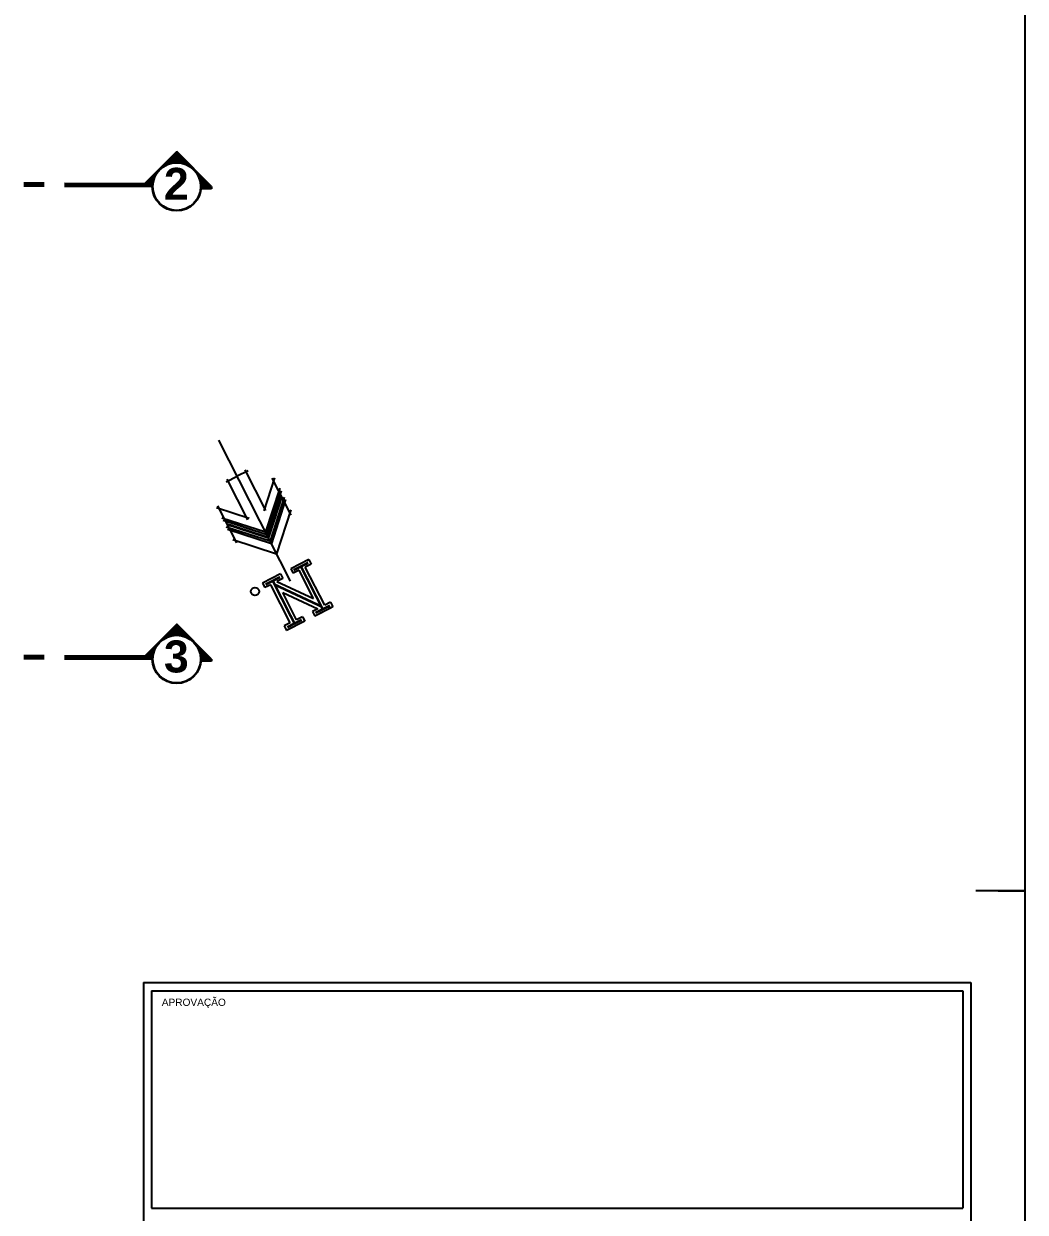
# Model space of a CAD drawing. Extents: x -81 to 244, y 231 to 317.
# Drawn here: x 66.57 to 88.72, y 253.85 to 280.12 of the extents above; entities that cross this region are included whole.
import ezdxf
from ezdxf.enums import TextEntityAlignment as Align

# ---------------------------------------------------------------- set-up
doc = ezdxf.new("R2010")
doc.units = 0
doc.header["$MEASUREMENT"] = 0
doc.linetypes.add('LIN0', pattern=[0])
doc.layers.get('0').update_dxf_attribs({"linetype": 'CONTINUOUS'})
for name, color, linetype in [('ADI', 9, 'CONTINUOUS'), ('CAR', 5, 'CONTINUOUS'), ('CORTE01', 2, 'CONTINUOUS'), ('CORTE03', 41, 'CONTINUOUS'), ('EST', 6, 'CONTINUOUS'), ('NORTE', 8, 'CONTINUOUS'), ('NORTE2', 8, 'CONTINUOUS'), ('NOT', 3, 'CONTINUOUS'), ('TEXTO02', 3, 'CONTINUOUS'), ('VIDRO', 250, 'CONTINUOUS')]:
    doc.layers.add(name, color=color, linetype=linetype)
doc.styles.add('ARIAL', font='Arial')
doc.styles.add('SANSSERIFBOLD', font='sasb____.pfb')

msp = doc.modelspace()

# ---------------------------------------------------------------- linework, layer by layer
at = {"color": 0, "linetype": 'LIN0'}
for p, q in [((71.052, 269.996), (71.293, 270.118)), ((71.53, 269.156), (71.072, 270.056)), ((71.533, 270.241), (71.293, 270.118)), ((71.931, 269.36), (71.473, 270.26)), ((72.119, 270.083), (71.883, 269.357)), ((72.489, 269.257), (72.07, 270.079)), ((70.835, 269.43), (71.562, 269.193)), ((71.286, 268.644), (70.867, 269.467)), ((72.48, 269.374), (72.165, 268.406)), ((71.196, 268.721), (72.165, 268.406)), ((72.879, 268.277), (72.478, 268.073)), ((72.879, 268.277), (72.93, 268.177)), ((72.255, 267.96), (71.854, 267.756)), ((72.255, 267.96), (72.306, 267.86)), ((72.478, 268.073), (72.529, 267.973)), ((72.661, 268.04), (72.529, 267.973)), ((72.98, 267.413), (72.661, 268.04)), ((72.93, 268.177), (72.801, 268.112)), ((73.231, 267.266), (72.801, 268.112)), ((71.854, 267.756), (71.905, 267.656)), ((72.036, 267.722), (71.905, 267.656)), ((72.466, 266.877), (72.036, 267.722)), ((72.306, 267.86), (72.168, 267.79)), ((72.168, 267.79), (72.98, 267.413)), ((72.3, 267.55), (73.079, 267.189)), ((72.606, 266.948), (72.3, 267.55)), ((73.079, 267.189), (72.959, 267.128)), ((73.411, 267.232), (73.01, 267.028)), ((73.36, 267.332), (73.231, 267.266)), ((73.36, 267.332), (73.411, 267.232)), ((72.788, 266.914), (72.387, 266.71)), ((72.737, 267.014), (72.606, 266.948)), ((72.737, 267.014), (72.788, 266.914)), ((72.959, 267.128), (73.01, 267.028)), ((72.466, 266.877), (72.336, 266.81)), ((72.466, 266.877), (72.336, 266.81)), ((72.336, 266.81), (72.387, 266.71)), ((72.748, 266.894), (72.387, 266.71))]:
    msp.add_line(p, q, dxfattribs=at)
msp.add_circle((71.687, 267.57), 0.0895, dxfattribs=at)
at = {"layer": 'ADI', "color": 2}
msp.add_line((88.124, 260.953), (88.724, 260.953), dxfattribs=at)
msp.add_line((88.124, 260.953), (88.724, 260.953), dxfattribs=at)
at = {"layer": 'CAR', "color": 5}
for q in [(88.724, 317.038), (88.724, 310.879), (88.724, 310.879)]:
    msp.add_line((88.724, 231.253), q, dxfattribs=at)
at = {"layer": 'CAR', "color": 2}
msp.add_line((88.724, 260.953), (87.628, 260.953), dxfattribs=at)
at = {"layer": 'CORTE01'}
for p, q in [((69.183, 276.522), (69.956, 277.295)), ((69.192, 276.522), (69.956, 277.286)), ((70.099, 277.143), (69.813, 277.143)), ((70.092, 277.15), (69.82, 277.15)), ((70.085, 277.157), (69.827, 277.157)), ((70.078, 277.163), (69.834, 277.163)), ((70.072, 277.17), (69.84, 277.17)), ((70.065, 277.177), (69.847, 277.177)), ((70.058, 277.184), (69.854, 277.184)), ((70.051, 277.19), (69.861, 277.19)), ((70.045, 277.197), (69.867, 277.197)), ((70.038, 277.204), (69.874, 277.204)), ((70.031, 277.211), (69.881, 277.211)), ((70.025, 277.217), (69.888, 277.217)), ((70.018, 277.224), (69.894, 277.224)), ((70.011, 277.231), (69.901, 277.231)), ((70.004, 277.238), (69.908, 277.238)), ((69.998, 277.244), (69.915, 277.244)), ((69.991, 277.251), (69.921, 277.251)), ((69.984, 277.258), (69.928, 277.258)), ((69.977, 277.265), (69.935, 277.265)), ((69.971, 277.271), (69.942, 277.271)), ((69.964, 277.278), (69.948, 277.278)), ((69.957, 277.285), (69.955, 277.285)), ((70.729, 276.522), (69.956, 277.295)), ((70.72, 276.522), (69.956, 277.286)), ((69.551, 276.88), (69.55, 276.88)), ((69.558, 276.887), (69.557, 276.887)), ((69.564, 276.893), (69.564, 276.893)), ((69.57, 276.9), (69.57, 276.9)), ((69.577, 276.907), (69.577, 276.907)), ((69.584, 276.914), (69.584, 276.914)), ((69.591, 276.92), (69.591, 276.92)), ((69.599, 276.927), (69.597, 276.927)), ((69.607, 276.934), (69.604, 276.934)), ((69.615, 276.941), (69.611, 276.941)), ((69.623, 276.947), (69.618, 276.947)), ((69.632, 276.954), (69.624, 276.954)), ((69.641, 276.961), (69.631, 276.961)), ((69.651, 276.968), (69.638, 276.968)), ((69.661, 276.974), (69.645, 276.974)), ((69.672, 276.981), (69.651, 276.981)), ((69.683, 276.988), (69.658, 276.988)), ((69.695, 276.995), (69.665, 276.995)), ((69.707, 277.001), (69.672, 277.001)), ((69.721, 277.008), (69.678, 277.008)), ((69.735, 277.015), (69.685, 277.015)), ((69.751, 277.022), (69.692, 277.022)), ((69.768, 277.028), (69.699, 277.028)), ((69.787, 277.035), (69.705, 277.035)), ((69.81, 277.042), (69.712, 277.042)), ((69.836, 277.049), (69.719, 277.049)), ((69.871, 277.055), (69.726, 277.055)), ((70.18, 277.062), (69.732, 277.062)), ((70.173, 277.069), (69.739, 277.069)), ((70.166, 277.076), (69.746, 277.076)), ((70.159, 277.082), (69.753, 277.082)), ((70.153, 277.089), (69.759, 277.089)), ((70.146, 277.096), (69.766, 277.096)), ((70.139, 277.103), (69.773, 277.103)), ((70.132, 277.109), (69.78, 277.109)), ((70.126, 277.116), (69.786, 277.116)), ((70.119, 277.123), (69.793, 277.123)), ((70.112, 277.13), (69.8, 277.13)), ((70.105, 277.136), (69.807, 277.136)), ((70.186, 277.055), (70.041, 277.055)), ((70.193, 277.049), (70.076, 277.049)), ((70.2, 277.042), (70.103, 277.042)), ((70.207, 277.035), (70.125, 277.035)), ((70.213, 277.028), (70.144, 277.028)), ((70.22, 277.022), (70.161, 277.022)), ((70.227, 277.015), (70.177, 277.015)), ((70.234, 277.008), (70.191, 277.008)), ((70.24, 277.001), (70.205, 277.001)), ((70.247, 276.995), (70.217, 276.995)), ((70.254, 276.988), (70.229, 276.988)), ((70.261, 276.981), (70.24, 276.981)), ((70.267, 276.974), (70.251, 276.974)), ((70.274, 276.968), (70.261, 276.968)), ((70.281, 276.961), (70.271, 276.961)), ((70.288, 276.954), (70.28, 276.954)), ((70.294, 276.947), (70.289, 276.947)), ((70.301, 276.941), (70.297, 276.941)), ((70.308, 276.934), (70.305, 276.934)), ((70.315, 276.927), (70.313, 276.927)), ((70.321, 276.92), (70.321, 276.92)), ((70.328, 276.914), (70.328, 276.914)), ((70.335, 276.907), (70.335, 276.907)), ((70.342, 276.9), (70.342, 276.9)), ((70.348, 276.893), (70.348, 276.893)), ((70.355, 276.886), (70.354, 276.886)), ((70.362, 276.88), (70.36, 276.88)), ((69.424, 276.617), (69.287, 276.617)), ((69.425, 276.624), (69.293, 276.624)), ((69.427, 276.63), (69.3, 276.63)), ((69.428, 276.637), (69.307, 276.637)), ((69.43, 276.644), (69.314, 276.644)), ((69.431, 276.651), (69.32, 276.651)), ((69.433, 276.657), (69.327, 276.657)), ((69.435, 276.664), (69.334, 276.664)), ((69.437, 276.671), (69.341, 276.671)), ((69.439, 276.678), (69.347, 276.678)), ((69.441, 276.684), (69.354, 276.684)), ((69.443, 276.691), (69.361, 276.691)), ((69.445, 276.698), (69.368, 276.698)), ((69.448, 276.705), (69.375, 276.705)), ((69.45, 276.711), (69.381, 276.711)), ((69.453, 276.718), (69.388, 276.718)), ((69.455, 276.725), (69.395, 276.725)), ((69.458, 276.732), (69.402, 276.732)), ((69.461, 276.738), (69.408, 276.738)), ((69.464, 276.745), (69.415, 276.745)), ((69.467, 276.752), (69.422, 276.752)), ((69.47, 276.759), (69.429, 276.759)), ((69.474, 276.765), (69.435, 276.765)), ((69.477, 276.772), (69.442, 276.772)), ((69.481, 276.779), (69.449, 276.779)), ((69.484, 276.785), (69.456, 276.785)), ((69.488, 276.792), (69.462, 276.792)), ((69.492, 276.799), (69.469, 276.799)), ((69.496, 276.806), (69.476, 276.806)), ((69.501, 276.812), (69.483, 276.812)), ((69.505, 276.819), (69.489, 276.819)), ((69.509, 276.826), (69.496, 276.826)), ((69.514, 276.833), (69.503, 276.833)), ((69.519, 276.839), (69.51, 276.839)), ((69.524, 276.846), (69.516, 276.846)), ((69.529, 276.853), (69.523, 276.853)), ((69.534, 276.86), (69.53, 276.86)), ((69.54, 276.866), (69.537, 276.866)), ((69.546, 276.873), (69.543, 276.873)), ((70.369, 276.873), (70.366, 276.873)), ((70.375, 276.866), (70.372, 276.866)), ((70.382, 276.859), (70.378, 276.859)), ((70.389, 276.853), (70.383, 276.853)), ((70.396, 276.846), (70.388, 276.846)), ((70.402, 276.839), (70.393, 276.839)), ((70.409, 276.832), (70.398, 276.832)), ((70.416, 276.826), (70.402, 276.826)), ((70.423, 276.819), (70.407, 276.819)), ((70.429, 276.812), (70.411, 276.812)), ((70.436, 276.805), (70.416, 276.805)), ((70.443, 276.799), (70.42, 276.799)), ((70.45, 276.792), (70.424, 276.792)), ((70.456, 276.785), (70.427, 276.785)), ((70.463, 276.778), (70.431, 276.778)), ((70.47, 276.772), (70.435, 276.772)), ((70.477, 276.765), (70.438, 276.765)), ((70.483, 276.758), (70.442, 276.758)), ((70.49, 276.751), (70.445, 276.751)), ((70.497, 276.745), (70.448, 276.745)), ((70.504, 276.738), (70.451, 276.738)), ((70.51, 276.731), (70.454, 276.731)), ((70.517, 276.724), (70.457, 276.724)), ((70.524, 276.718), (70.459, 276.718)), ((70.531, 276.711), (70.462, 276.711)), ((70.537, 276.704), (70.464, 276.704)), ((70.544, 276.697), (70.467, 276.697)), ((70.551, 276.691), (70.469, 276.691)), ((70.558, 276.684), (70.471, 276.684)), ((70.564, 276.677), (70.473, 276.677)), ((70.571, 276.67), (70.475, 276.67)), ((70.578, 276.664), (70.477, 276.664)), ((70.585, 276.657), (70.479, 276.657)), ((70.591, 276.65), (70.48, 276.65)), ((70.598, 276.643), (70.482, 276.643)), ((70.605, 276.637), (70.484, 276.637)), ((70.612, 276.63), (70.485, 276.63)), ((70.618, 276.623), (70.486, 276.623)), ((70.625, 276.616), (70.488, 276.616)), ((67.023, 276.594), (66.573, 276.594)), ((67.023, 276.585), (66.573, 276.585)), ((67.023, 276.576), (66.573, 276.576)), ((67.023, 276.567), (66.573, 276.567)), ((67.023, 276.558), (66.573, 276.558)), ((67.023, 276.549), (66.573, 276.549)), ((67.023, 276.54), (66.573, 276.54)), ((67.023, 276.531), (66.573, 276.531)), ((69.246, 276.585), (67.473, 276.586)), ((69.237, 276.576), (67.473, 276.577)), ((69.228, 276.567), (67.473, 276.568)), ((69.219, 276.558), (67.473, 276.559)), ((69.21, 276.549), (67.473, 276.55)), ((69.201, 276.54), (67.473, 276.541)), ((69.192, 276.531), (67.473, 276.532)), ((69.183, 276.522), (67.473, 276.523)), ((69.416, 276.522), (69.183, 276.522)), ((69.416, 276.529), (69.199, 276.529)), ((69.416, 276.536), (69.206, 276.536)), ((69.416, 276.543), (69.212, 276.543)), ((69.417, 276.549), (69.219, 276.549)), ((69.417, 276.556), (69.226, 276.556)), ((69.417, 276.563), (69.233, 276.563)), ((69.418, 276.57), (69.239, 276.57)), ((69.419, 276.576), (69.246, 276.576)), ((69.419, 276.583), (69.253, 276.583)), ((69.42, 276.59), (69.26, 276.59)), ((69.421, 276.597), (69.266, 276.597)), ((69.422, 276.603), (69.273, 276.603)), ((69.423, 276.61), (69.28, 276.61)), ((70.729, 276.475), (70.48, 276.475)), ((70.729, 276.488), (70.481, 276.488)), ((70.729, 276.481), (70.481, 276.481)), ((70.729, 276.522), (70.482, 276.522)), ((70.729, 276.515), (70.482, 276.515)), ((70.729, 276.508), (70.482, 276.508)), ((70.729, 276.502), (70.482, 276.502)), ((70.729, 276.495), (70.482, 276.495)), ((70.632, 276.61), (70.489, 276.61)), ((70.639, 276.603), (70.49, 276.603)), ((70.645, 276.596), (70.491, 276.596)), ((70.652, 276.589), (70.492, 276.589)), ((70.659, 276.583), (70.492, 276.583)), ((70.666, 276.576), (70.493, 276.576)), ((70.672, 276.569), (70.494, 276.569)), ((70.679, 276.562), (70.494, 276.562)), ((70.686, 276.556), (70.495, 276.556)), ((70.693, 276.549), (70.495, 276.549)), ((70.699, 276.542), (70.496, 276.542)), ((70.706, 276.535), (70.496, 276.535)), ((70.713, 276.529), (70.496, 276.529)), ((69.183, 266.076), (69.956, 266.849)), ((69.192, 266.076), (69.956, 266.839)), ((70.159, 266.636), (69.753, 266.636)), ((70.153, 266.642), (69.759, 266.643)), ((70.146, 266.649), (69.766, 266.649)), ((70.139, 266.656), (69.773, 266.656)), ((70.132, 266.663), (69.78, 266.663)), ((70.126, 266.669), (69.786, 266.67)), ((70.119, 266.676), (69.793, 266.676)), ((70.112, 266.683), (69.8, 266.683)), ((70.105, 266.69), (69.807, 266.69)), ((70.099, 266.696), (69.813, 266.697)), ((70.092, 266.703), (69.82, 266.703)), ((70.085, 266.71), (69.827, 266.71)), ((70.078, 266.717), (69.834, 266.717)), ((70.072, 266.723), (69.84, 266.724)), ((70.065, 266.73), (69.847, 266.73)), ((70.058, 266.737), (69.854, 266.737)), ((70.051, 266.744), (69.861, 266.744)), ((70.045, 266.751), (69.867, 266.751)), ((70.038, 266.757), (69.874, 266.757)), ((70.031, 266.764), (69.881, 266.764)), ((70.025, 266.771), (69.888, 266.771)), ((70.018, 266.778), (69.894, 266.778)), ((70.011, 266.784), (69.901, 266.784)), ((70.004, 266.791), (69.908, 266.791)), ((69.998, 266.798), (69.915, 266.798)), ((69.991, 266.805), (69.921, 266.805)), ((69.984, 266.811), (69.928, 266.811)), ((69.977, 266.818), (69.935, 266.818)), ((69.971, 266.825), (69.942, 266.825)), ((69.964, 266.832), (69.948, 266.832)), ((69.957, 266.838), (69.955, 266.838)), ((70.729, 266.075), (69.956, 266.849)), ((70.72, 266.075), (69.956, 266.839)), ((69.505, 266.373), (69.489, 266.373)), ((69.509, 266.379), (69.496, 266.379)), ((69.514, 266.386), (69.503, 266.386)), ((69.519, 266.393), (69.51, 266.393)), ((69.524, 266.4), (69.516, 266.4)), ((69.529, 266.406), (69.523, 266.406)), ((69.534, 266.413), (69.53, 266.413)), ((69.54, 266.42), (69.537, 266.42)), ((69.546, 266.427), (69.543, 266.427)), ((69.551, 266.433), (69.55, 266.433)), ((69.558, 266.44), (69.557, 266.44)), ((69.564, 266.447), (69.564, 266.447)), ((69.57, 266.454), (69.57, 266.454)), ((69.577, 266.46), (69.577, 266.46)), ((69.584, 266.467), (69.584, 266.467)), ((69.591, 266.474), (69.591, 266.474)), ((69.599, 266.481), (69.597, 266.481)), ((69.607, 266.487), (69.604, 266.487)), ((69.615, 266.494), (69.611, 266.494)), ((69.623, 266.501), (69.618, 266.501)), ((69.632, 266.508), (69.624, 266.508)), ((69.641, 266.514), (69.631, 266.514)), ((69.651, 266.521), (69.638, 266.521)), ((69.661, 266.528), (69.645, 266.528)), ((69.672, 266.535), (69.651, 266.535)), ((69.683, 266.541), (69.658, 266.541)), ((69.695, 266.548), (69.665, 266.548)), ((69.707, 266.555), (69.672, 266.555)), ((69.721, 266.562), (69.678, 266.562)), ((69.735, 266.568), (69.685, 266.568)), ((69.751, 266.575), (69.692, 266.575)), ((69.768, 266.582), (69.699, 266.582)), ((69.787, 266.589), (69.705, 266.589)), ((69.81, 266.595), (69.712, 266.595)), ((69.836, 266.602), (69.719, 266.602)), ((69.871, 266.609), (69.726, 266.609)), ((70.18, 266.615), (69.732, 266.616)), ((70.173, 266.622), (69.739, 266.622)), ((70.166, 266.629), (69.746, 266.629)), ((70.186, 266.609), (70.041, 266.609)), ((70.193, 266.602), (70.076, 266.602)), ((70.2, 266.595), (70.103, 266.595)), ((70.207, 266.588), (70.125, 266.588)), ((70.213, 266.582), (70.144, 266.582)), ((70.22, 266.575), (70.161, 266.575)), ((70.227, 266.568), (70.177, 266.568)), ((70.234, 266.561), (70.191, 266.561)), ((70.24, 266.555), (70.205, 266.555)), ((70.247, 266.548), (70.217, 266.548)), ((70.254, 266.541), (70.229, 266.541)), ((70.261, 266.534), (70.24, 266.534)), ((70.267, 266.528), (70.251, 266.528)), ((70.274, 266.521), (70.261, 266.521)), ((70.281, 266.514), (70.271, 266.514)), ((70.288, 266.507), (70.28, 266.507)), ((70.294, 266.501), (70.289, 266.501)), ((70.301, 266.494), (70.297, 266.494)), ((70.308, 266.487), (70.305, 266.487)), ((70.315, 266.48), (70.313, 266.48)), ((70.321, 266.474), (70.321, 266.474)), ((70.328, 266.467), (70.328, 266.467)), ((70.335, 266.46), (70.335, 266.46)), ((70.342, 266.453), (70.342, 266.453)), ((70.348, 266.447), (70.348, 266.447)), ((70.355, 266.44), (70.354, 266.44)), ((70.362, 266.433), (70.36, 266.433)), ((70.369, 266.426), (70.366, 266.426)), ((70.375, 266.42), (70.372, 266.42)), ((70.382, 266.413), (70.378, 266.413)), ((70.389, 266.406), (70.383, 266.406)), ((70.396, 266.399), (70.388, 266.399)), ((70.402, 266.393), (70.393, 266.393)), ((70.409, 266.386), (70.398, 266.386)), ((70.416, 266.379), (70.402, 266.379)), ((70.423, 266.372), (70.407, 266.372)), ((67.023, 266.148), (66.573, 266.148)), ((67.023, 266.139), (66.573, 266.139)), ((67.023, 266.13), (66.573, 266.13)), ((67.023, 266.121), (66.573, 266.121)), ((67.023, 266.112), (66.573, 266.112)), ((69.246, 266.139), (67.473, 266.139)), ((69.237, 266.13), (67.473, 266.13)), ((69.228, 266.121), (67.473, 266.121)), ((69.219, 266.112), (67.473, 266.112)), ((69.417, 266.109), (69.226, 266.109)), ((69.417, 266.116), (69.233, 266.116)), ((69.418, 266.123), (69.239, 266.123)), ((69.419, 266.13), (69.246, 266.13)), ((69.419, 266.136), (69.253, 266.136)), ((69.42, 266.143), (69.26, 266.143)), ((69.421, 266.15), (69.266, 266.15)), ((69.422, 266.157), (69.273, 266.157)), ((69.423, 266.163), (69.28, 266.163)), ((69.424, 266.17), (69.287, 266.17)), ((69.425, 266.177), (69.293, 266.177)), ((69.427, 266.184), (69.3, 266.184)), ((69.428, 266.19), (69.307, 266.19)), ((69.43, 266.197), (69.314, 266.197)), ((69.431, 266.204), (69.32, 266.204)), ((69.433, 266.211), (69.327, 266.211)), ((69.435, 266.217), (69.334, 266.217)), ((69.437, 266.224), (69.341, 266.224)), ((69.439, 266.231), (69.347, 266.231)), ((69.441, 266.238), (69.354, 266.238)), ((69.443, 266.244), (69.361, 266.244)), ((69.445, 266.251), (69.368, 266.251)), ((69.448, 266.258), (69.375, 266.258)), ((69.45, 266.265), (69.381, 266.265)), ((69.453, 266.271), (69.388, 266.271)), ((69.455, 266.278), (69.395, 266.278)), ((69.458, 266.285), (69.402, 266.285)), ((69.461, 266.292), (69.408, 266.292)), ((69.464, 266.298), (69.415, 266.298)), ((69.467, 266.305), (69.422, 266.305)), ((69.47, 266.312), (69.429, 266.312)), ((69.474, 266.319), (69.435, 266.319)), ((69.477, 266.325), (69.442, 266.325)), ((69.481, 266.332), (69.449, 266.332)), ((69.484, 266.339), (69.456, 266.339)), ((69.488, 266.346), (69.462, 266.346)), ((69.492, 266.352), (69.469, 266.352)), ((69.496, 266.359), (69.476, 266.359)), ((69.501, 266.366), (69.483, 266.366)), ((70.429, 266.366), (70.411, 266.366)), ((70.436, 266.359), (70.416, 266.359)), ((70.443, 266.352), (70.42, 266.352)), ((70.45, 266.345), (70.424, 266.345)), ((70.456, 266.339), (70.427, 266.339)), ((70.463, 266.332), (70.431, 266.332)), ((70.47, 266.325), (70.435, 266.325)), ((70.477, 266.318), (70.438, 266.318)), ((70.483, 266.312), (70.442, 266.312)), ((70.49, 266.305), (70.445, 266.305)), ((70.497, 266.298), (70.448, 266.298)), ((70.504, 266.291), (70.451, 266.291)), ((70.51, 266.285), (70.454, 266.285)), ((70.517, 266.278), (70.457, 266.278)), ((70.524, 266.271), (70.459, 266.271)), ((70.531, 266.264), (70.462, 266.264)), ((70.537, 266.258), (70.464, 266.258)), ((70.544, 266.251), (70.467, 266.251)), ((70.551, 266.244), (70.469, 266.244)), ((70.558, 266.237), (70.471, 266.237)), ((70.564, 266.231), (70.473, 266.231)), ((70.571, 266.224), (70.475, 266.224)), ((70.578, 266.217), (70.477, 266.217)), ((70.585, 266.21), (70.479, 266.21)), ((70.591, 266.204), (70.48, 266.204)), ((70.598, 266.197), (70.482, 266.197)), ((70.605, 266.19), (70.484, 266.19)), ((70.612, 266.183), (70.485, 266.183)), ((70.618, 266.177), (70.486, 266.177)), ((70.625, 266.17), (70.488, 266.17)), ((70.632, 266.163), (70.489, 266.163)), ((70.639, 266.156), (70.49, 266.156)), ((70.645, 266.15), (70.491, 266.15)), ((70.652, 266.143), (70.492, 266.143)), ((70.659, 266.136), (70.492, 266.136)), ((70.666, 266.129), (70.493, 266.129)), ((70.672, 266.123), (70.494, 266.123)), ((70.679, 266.116), (70.494, 266.116)), ((70.686, 266.109), (70.495, 266.109)), ((67.023, 266.103), (66.573, 266.103)), ((67.023, 266.094), (66.573, 266.094)), ((67.023, 266.085), (66.573, 266.085)), ((69.21, 266.103), (67.473, 266.103)), ((69.201, 266.094), (67.473, 266.094)), ((69.192, 266.085), (67.473, 266.085)), ((69.183, 266.076), (67.473, 266.076)), ((69.416, 266.076), (69.183, 266.076)), ((69.416, 266.082), (69.199, 266.082)), ((69.416, 266.089), (69.206, 266.089)), ((69.416, 266.096), (69.212, 266.096)), ((69.417, 266.103), (69.219, 266.103)), ((70.729, 266.028), (70.48, 266.028)), ((70.729, 266.042), (70.481, 266.042)), ((70.729, 266.035), (70.481, 266.035)), ((70.729, 266.075), (70.482, 266.075)), ((70.729, 266.069), (70.482, 266.069)), ((70.729, 266.062), (70.482, 266.062)), ((70.729, 266.055), (70.482, 266.055)), ((70.729, 266.048), (70.482, 266.048)), ((70.693, 266.102), (70.495, 266.102)), ((70.699, 266.096), (70.496, 266.096)), ((70.706, 266.089), (70.496, 266.089)), ((70.713, 266.082), (70.496, 266.082))]:
    msp.add_line(p, q, dxfattribs=at)
for centre, radius in [((69.956, 276.522), 0.54), ((69.956, 276.522), 0.533), ((69.956, 276.522), 0.527), ((69.956, 266.076), 0.54), ((69.956, 266.076), 0.533), ((69.956, 266.076), 0.527)]:
    msp.add_circle(centre, radius, dxfattribs=at)
at = {"layer": 'CORTE03'}
for p, q in [((70.729, 276.522), (70.729, 276.475)), ((70.729, 266.075), (70.729, 266.028))]:
    msp.add_line(p, q, dxfattribs=at)
at = {"layer": 'EST', "color": 6, "linetype": 'Continuous'}
for p, q in [((69.222, 258.926), (69.222, 232.432)), ((69.222, 258.926), (87.524, 258.926)), ((87.524, 258.926), (87.524, 232.432))]:
    msp.add_line(p, q, dxfattribs=at)
at = {"layer": 'NORTE', "color": 8}
for p, q in [((72.234, 269.856), (71.919, 268.888)), ((72.263, 269.799), (71.948, 268.831)), ((72.335, 269.658), (72.02, 268.689)), ((72.364, 269.601), (72.049, 268.633)), ((70.951, 269.203), (71.919, 268.888)), ((70.98, 269.146), (71.948, 268.831)), ((71.052, 269.004), (72.02, 268.689)), ((71.081, 268.947), (72.049, 268.633))]:
    msp.add_line(p, q, dxfattribs=at)
at = {"layer": 'NORTE'}
for p, q in [((72.839, 268.257), (72.879, 268.277)), ((73.371, 267.211), (73.01, 267.028)), ((73.371, 267.211), (73.01, 267.028))]:
    msp.add_line(p, q, dxfattribs=at)
at = {"layer": 'NORTE', "color": 8, "const_width": 0.0562}
for points in [[(72.279, 269.668), (71.984, 268.76)], [(71.076, 269.055), (72.011, 268.751)], [(72.864, 268.207), (72.54, 268.042)], [(73.188, 267.175), (72.693, 268.146)], [(72.241, 267.889), (71.92, 267.726)], [(72.069, 267.829), (72.562, 266.862)], [(73.155, 267.24), (72.123, 267.724)], [(73.346, 267.261), (73.025, 267.098)], [(72.722, 266.944), (72.401, 266.781)]]:
    msp.add_lwpolyline(points, dxfattribs=at)
at = {"layer": 'NORTE2'}
msp.add_line((72.473, 267.799), (70.887, 270.914), dxfattribs=at)
at = {"layer": 'VIDRO', "color": 9}
for p, q in [((69.402, 258.746), (87.344, 258.746)), ((69.402, 258.746), (69.402, 253.941)), ((87.344, 258.746), (87.344, 253.941)), ((69.402, 253.941), (87.344, 253.941))]:
    msp.add_line(p, q, dxfattribs=at)

# ---------------------------------------------------------------- texts
at = {"layer": 'NOT', "color": 85, "style": 'SANSSERIFBOLD'}
for s, p in [('2', (69.674, 276.935)), ('3', (69.674, 266.489))]:
    msp.add_text(s, height=0.706, rotation=359.9833, dxfattribs=at).set_placement(p, align=Align.TOP_LEFT)
at = {"layer": 'TEXTO02', "color": 2, "style": 'ARIAL'}
msp.add_text('APROVAÇÃO', height=0.1601, dxfattribs=at).set_placement((70.334, 258.411), align=Align.CENTER)

doc.saveas('drawing.dxf')
